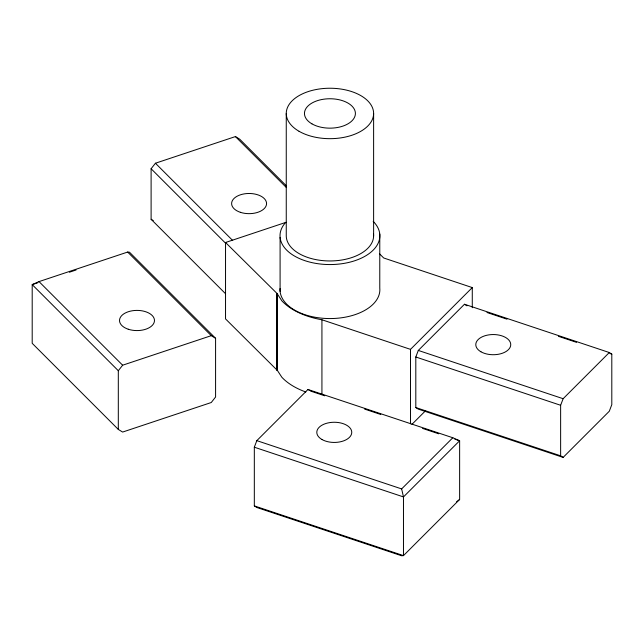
<?xml version="1.0" encoding="UTF-8"?>
<svg xmlns="http://www.w3.org/2000/svg" width="644" height="644" viewBox="0 0 644 644"><rect width="100%" height="100%" fill="white"/><g stroke="black" fill="none" stroke-linecap="round" stroke-linejoin="round"><path stroke-width="0.97" d="M415.807 407.547L415.807 357.001L418.302 350.433L464.477 304.25L609.305 352.526L611.8 354.111L611.8 404.649L609.305 411.226L563.13 457.401L418.302 409.125L415.807 407.547L560.634 455.823L563.13 457.401M560.634 455.823L560.634 405.277L563.13 398.708L609.305 352.526M254.324 447.21L256.819 440.641L307.985 389.475L452.812 437.751L459.631 440.77L459.631 499.462L403.474 555.619L401.647 555.764L256.819 507.488L254.324 505.902L254.324 447.21L403.474 496.926L459.631 440.77L454.881 439.184M225.513 293.696L151.107 219.29L151.107 168.752L155.429 163.23L235.414 136.576L239.737 139.209L286.508 185.979M118.311 429.427L118.311 370.727L122.634 365.212L211.264 335.669L215.587 338.309L215.587 397.002L211.264 402.516L122.634 432.06L118.311 429.427L32.2 343.316L32.2 284.616L39.018 281.597L127.649 252.054L129.476 252.198L215.587 338.309M410.502 423.776L410.502 349.362L472.277 287.586L383.703 257.986L379.445 253.728M411.918 424.372L425.41 410.88M254.324 505.902L403.474 555.619L403.474 496.926L401.647 488.917L452.812 437.751M456.604 501.74L459.631 499.462M37.924 282.708L32.2 284.616L118.311 370.727M69.391 272.219L76.064 269.997M277.435 294.075L277.435 370.501L225.537 318.909L225.537 242.49L286.137 222.285M225.537 242.49L277.081 293.527L281.839 300.812A67.701 39.083 0 0 0 321.928 319.762L410.502 349.362M277.081 293.527L276.711 370.083L276.711 293.656M486.985 312.501L506.989 319.174M558.445 336.321L576.549 342.358M609.892 353.476L611.8 354.111M418.302 350.433L563.13 398.708M415.807 357.001L560.634 405.277M310.48 391.053L324.729 395.802M364.633 409.101L380.781 414.486M422.585 428.421L438.733 433.798M256.819 440.641L401.647 488.917M151.107 219.29L153.272 220.61M464.477 304.25L466.972 305.836M307.985 389.475L309.651 390.522M235.414 136.576L286.435 187.597M155.429 163.23L232.669 240.47M151.107 168.752L225.513 243.158M127.649 252.054L211.264 335.669M39.018 281.597L122.634 365.212M277.081 369.954L281.839 377.239A67.701 39.083 0 0 0 305.828 391.987M472.277 287.586L472.277 307.703M379.775 234.102L379.775 288.11A49.918 28.819 0 0 1 330.324 318.563A49.918 28.819 0 0 1 280.06 288.56M373.617 113.457L373.617 235.736M321.928 319.762L321.928 394.176M286.258 113.457L286.258 235.736A43.679 25.221 0 0 0 331.563 260.941A43.679 25.221 0 0 0 373.496 233.861M280.092 237.378L280.092 291.378M373.19 221.351A49.918 28.819 0 0 1 331.33 264.547A49.918 28.819 0 0 1 285.356 222.768M480.915 351.769A17.468 10.087 0 0 0 510.145 347.245A17.468 10.087 0 0 0 488.748 334.888A17.468 10.087 0 0 0 480.915 351.769M240.349 212.303A17.468 10.087 0 0 0 266.56 203.568A17.468 10.087 0 0 0 240.349 194.834A17.468 10.087 0 0 0 240.349 212.303M128.261 329.229A17.468 10.087 0 0 0 154.471 320.495A17.468 10.087 0 0 0 128.261 311.752A17.468 10.087 0 0 0 128.261 329.229M321.928 439.482A17.468 10.087 0 0 0 351.157 434.958A17.468 10.087 0 0 0 329.76 422.601A17.468 10.087 0 0 0 321.928 439.482M299.049 131.287A43.679 25.221 0 0 0 372.127 119.985A43.679 25.221 0 0 0 318.627 89.097A43.679 25.221 0 0 0 299.049 131.287M311.929 123.849A25.462 14.699 0 0 0 354.53 117.264A25.462 14.699 0 0 0 323.344 99.257A25.462 14.699 0 0 0 311.929 123.849"/></g></svg>
